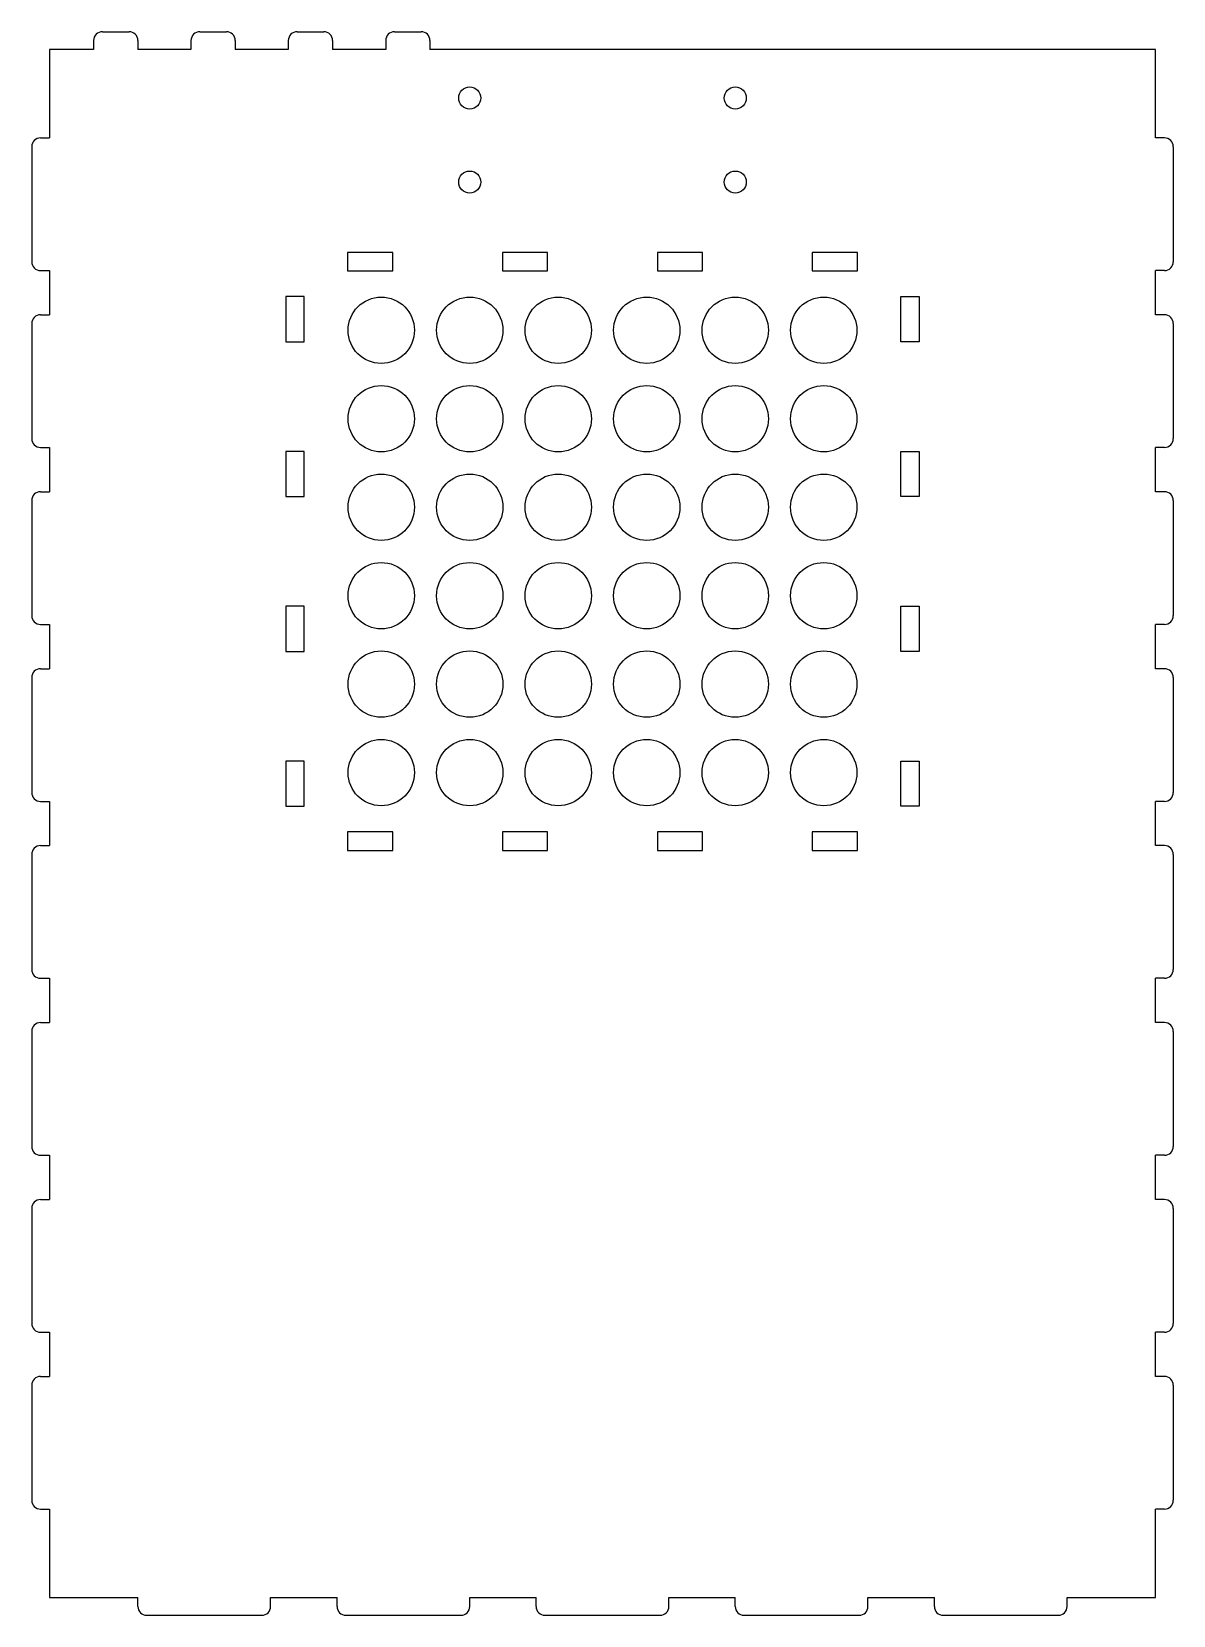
# Model space of a CAD drawing. Header units: millimetres. Extents: x -129 to 129, y -179 to 179.
import ezdxf

# ---------------------------------------------------------------- set-up
doc = ezdxf.new("R2010")
doc.units = ezdxf.units.MM

msp = doc.modelspace()

# ---------------------------------------------------------------- linework, layer by layer
at = {"color": 7, "linetype": 'Continuous', "lineweight": 25}
for p, q in [((-113, 179), (-107, 179)), ((-91, 179), (-85, 179)), ((-69, 179), (-63, 179)), ((-47, 179), (-41, 179)), ((-115, 177), (-115, 175)), ((-105, 177), (-105, 175)), ((-93, 177), (-93, 175)), ((-83, 177), (-83, 175)), ((-71, 177), (-71, 175)), ((-61, 177), (-61, 175)), ((-49, 177), (-49, 175)), ((-39, 177), (-39, 175)), ((-115, 175), (-125, 175)), ((-125, 175), (-125, 155)), ((-93, 175), (-105, 175)), ((-71, 175), (-83, 175)), ((-49, 175), (-61, 175)), ((125, 175), (-39, 175)), ((125, 155), (125, 175)), ((-127, 155), (-125, 155)), ((127, 155), (125, 155)), ((-129, 153), (-129, 127)), ((129, 153), (129, 127)), ((-57.6, 129.1), (-57.6, 124.9)), ((-47.4, 129.1), (-57.6, 129.1)), ((-47.4, 124.9), (-47.4, 129.1)), ((-22.6, 129.1), (-22.6, 124.9)), ((-12.4, 129.1), (-22.6, 129.1)), ((-12.4, 124.9), (-12.4, 129.1)), ((12.4, 129.1), (12.4, 124.9)), ((22.6, 129.1), (12.4, 129.1)), ((22.6, 124.9), (22.6, 129.1)), ((47.4, 129.1), (47.4, 124.9)), ((57.6, 129.1), (47.4, 129.1)), ((57.6, 124.9), (57.6, 129.1)), ((-127, 125), (-125, 125)), ((-125, 125), (-125, 115)), ((-57.6, 124.9), (-47.4, 124.9)), ((-22.6, 124.9), (-12.4, 124.9)), ((12.4, 124.9), (22.6, 124.9)), ((47.4, 124.9), (57.6, 124.9)), ((125, 115), (125, 125)), ((127, 125), (125, 125)), ((-67.4, 119.1), (-71.6, 119.1)), ((-71.6, 119.1), (-71.6, 108.9)), ((-67.4, 108.9), (-67.4, 119.1)), ((67.4, 108.9), (67.4, 119.1)), ((67.4, 119.1), (71.6, 119.1)), ((71.6, 119.1), (71.6, 108.9)), ((-127, 115), (-125, 115)), ((127, 115), (125, 115)), ((-129, 113), (-129, 87)), ((129, 113), (129, 87)), ((-71.6, 108.9), (-67.4, 108.9)), ((71.6, 108.9), (67.4, 108.9)), ((-127, 85), (-125, 85)), ((-125, 85), (-125, 75)), ((-67.4, 84.1), (-71.6, 84.1)), ((-71.6, 84.1), (-71.6, 73.9)), ((-67.4, 73.9), (-67.4, 84.1)), ((67.4, 73.9), (67.4, 84.1)), ((67.4, 84.1), (71.6, 84.1)), ((71.6, 84.1), (71.6, 73.9)), ((125, 75), (125, 85)), ((127, 85), (125, 85)), ((-129, 73), (-129, 47)), ((-127, 75), (-125, 75)), ((-71.6, 73.9), (-67.4, 73.9)), ((71.6, 73.9), (67.4, 73.9)), ((127, 75), (125, 75)), ((129, 73), (129, 47)), ((-67.4, 49.1), (-71.6, 49.1)), ((-71.6, 49.1), (-71.6, 38.9)), ((-67.4, 38.9), (-67.4, 49.1)), ((67.4, 38.9), (67.4, 49.1)), ((67.4, 49.1), (71.6, 49.1)), ((71.6, 49.1), (71.6, 38.9)), ((-127, 45), (-125, 45)), ((-125, 45), (-125, 35)), ((125, 35), (125, 45)), ((127, 45), (125, 45)), ((-71.6, 38.9), (-67.4, 38.9)), ((71.6, 38.9), (67.4, 38.9)), ((-129, 33), (-129, 7)), ((-127, 35), (-125, 35)), ((127, 35), (125, 35)), ((129, 33), (129, 7)), ((-67.4, 14.1), (-71.6, 14.1)), ((-71.6, 14.1), (-71.6, 3.9)), ((-67.4, 3.9), (-67.4, 14.1)), ((67.4, 3.9), (67.4, 14.1)), ((67.4, 14.1), (71.6, 14.1)), ((71.6, 14.1), (71.6, 3.9)), ((-127, 5), (-125, 5)), ((-125, 5), (-125, -5)), ((-71.6, 3.9), (-67.4, 3.9)), ((71.6, 3.9), (67.4, 3.9)), ((125, -5), (125, 5)), ((127, 5), (125, 5)), ((-57.6, -1.9), (-57.6, -6.1)), ((-47.4, -1.9), (-57.6, -1.9)), ((-47.4, -6.1), (-47.4, -1.9)), ((-22.6, -1.9), (-22.6, -6.1)), ((-12.4, -1.9), (-22.6, -1.9)), ((-12.4, -6.1), (-12.4, -1.9)), ((12.4, -1.9), (12.4, -6.1)), ((22.6, -1.9), (12.4, -1.9)), ((22.6, -6.1), (22.6, -1.9)), ((47.4, -1.9), (47.4, -6.1)), ((57.6, -1.9), (47.4, -1.9)), ((57.6, -6.1), (57.6, -1.9)), ((-129, -7), (-129, -33)), ((-127, -5), (-125, -5)), ((-57.6, -6.1), (-47.4, -6.1)), ((-22.6, -6.1), (-12.4, -6.1)), ((12.4, -6.1), (22.6, -6.1)), ((47.4, -6.1), (57.6, -6.1)), ((127, -5), (125, -5)), ((129, -7), (129, -33)), ((-127, -35), (-125, -35)), ((-125, -35), (-125, -45)), ((125, -45), (125, -35)), ((127, -35), (125, -35)), ((-127, -45), (-125, -45)), ((127, -45), (125, -45)), ((-129, -47), (-129, -73)), ((129, -47), (129, -73)), ((-127, -75), (-125, -75)), ((-125, -75), (-125, -85)), ((125, -85), (125, -75)), ((127, -75), (125, -75)), ((-127, -85), (-125, -85)), ((127, -85), (125, -85)), ((-129, -87), (-129, -113)), ((129, -87), (129, -113)), ((-127, -115), (-125, -115)), ((-125, -115), (-125, -125)), ((125, -125), (125, -115)), ((127, -115), (125, -115)), ((-127, -125), (-125, -125)), ((127, -125), (125, -125)), ((-129, -127), (-129, -153)), ((129, -127), (129, -153)), ((-127, -155), (-125, -155)), ((-125, -155), (-125, -175)), ((125, -175), (125, -155)), ((127, -155), (125, -155)), ((-125, -175), (-105, -175)), ((-105, -177), (-105, -175)), ((-75, -177), (-75, -175)), ((-75, -175), (-60, -175)), ((-60, -177), (-60, -175)), ((-30, -177), (-30, -175)), ((-30, -175), (-15, -175)), ((-15, -177), (-15, -175)), ((15, -177), (15, -175)), ((15, -175), (30, -175)), ((30, -177), (30, -175)), ((60, -177), (60, -175)), ((60, -175), (75, -175)), ((75, -177), (75, -175)), ((105, -177), (105, -175)), ((105, -175), (125, -175)), ((-103, -179), (-77, -179)), ((-58, -179), (-32, -179)), ((-13, -179), (13, -179)), ((32, -179), (58, -179)), ((77, -179), (103, -179))]:
    msp.add_line(p, q, dxfattribs=at)
for centre, radius in [((-30, 164), 2.5), ((30, 164), 2.5), ((-30, 145), 2.5), ((30, 145), 2.5), ((-50, 111.5), 7.5), ((-30, 111.5), 7.5), ((-10, 111.5), 7.5), ((10, 111.5), 7.5), ((30, 111.5), 7.5), ((50, 111.5), 7.5), ((-50, 91.5), 7.5), ((-30, 91.5), 7.5), ((-10, 91.5), 7.5), ((10, 91.5), 7.5), ((30, 91.5), 7.5), ((50, 91.5), 7.5), ((-50, 71.5), 7.5), ((-30, 71.5), 7.5), ((-10, 71.5), 7.5), ((10, 71.5), 7.5), ((30, 71.5), 7.5), ((50, 71.5), 7.5), ((-50, 51.5), 7.5), ((-30, 51.5), 7.5), ((-10, 51.5), 7.5), ((10, 51.5), 7.5), ((30, 51.5), 7.5), ((50, 51.5), 7.5), ((-50, 31.5), 7.5), ((-30, 31.5), 7.5), ((-10, 31.5), 7.5), ((10, 31.5), 7.5), ((30, 31.5), 7.5), ((50, 31.5), 7.5), ((-50, 11.5), 7.5), ((-30, 11.5), 7.5), ((-10, 11.5), 7.5), ((10, 11.5), 7.5), ((30, 11.5), 7.5), ((50, 11.5), 7.5)]:
    msp.add_circle(centre, radius, dxfattribs=at)
for centre, start, end in [((-113, 177), 90, 180), ((-107, 177), 0, 90), ((-91, 177), 90, 180), ((-85, 177), 0, 90), ((-69, 177), 90, 180), ((-63, 177), 0, 90), ((-47, 177), 90, 180), ((-41, 177), 0, 90), ((-127, 153), 90, 180), ((127, 153), 0, 90), ((-127, 127), 180, 270), ((127, 127), 270, 0), ((-127, 113), 90, 180), ((127, 113), 0, 90), ((-127, 87), 180, 270), ((127, 87), 270, 0), ((-127, 73), 90, 180), ((127, 73), 0, 90), ((-127, 47), 180, 270), ((127, 47), 270, 0), ((-127, 33), 90, 180), ((127, 33), 0, 90), ((-127, 7), 180, 270), ((127, 7), 270, 0), ((-127, -7), 90, 180), ((127, -7), 0, 90), ((-127, -33), 180, 270), ((127, -33), 270, 0), ((-127, -47), 90, 180), ((127, -47), 0, 90), ((-127, -73), 180, 270), ((127, -73), 270, 0), ((-127, -87), 90, 180), ((127, -87), 0, 90), ((-127, -113), 180, 270), ((127, -113), 270, 0), ((-127, -127), 90, 180), ((127, -127), 0, 90), ((-127, -153), 180, 270), ((127, -153), 270, 0), ((-103, -177), 180, 270), ((-77, -177), 270, 0), ((-58, -177), 180, 270), ((-32, -177), 270, 0), ((-13, -177), 180, 270), ((13, -177), 270, 0), ((32, -177), 180, 270), ((58, -177), 270, 0), ((77, -177), 180, 270), ((103, -177), 270, 0)]:
    msp.add_arc(centre, 2, start, end, dxfattribs=at)

doc.saveas('drawing.dxf')
